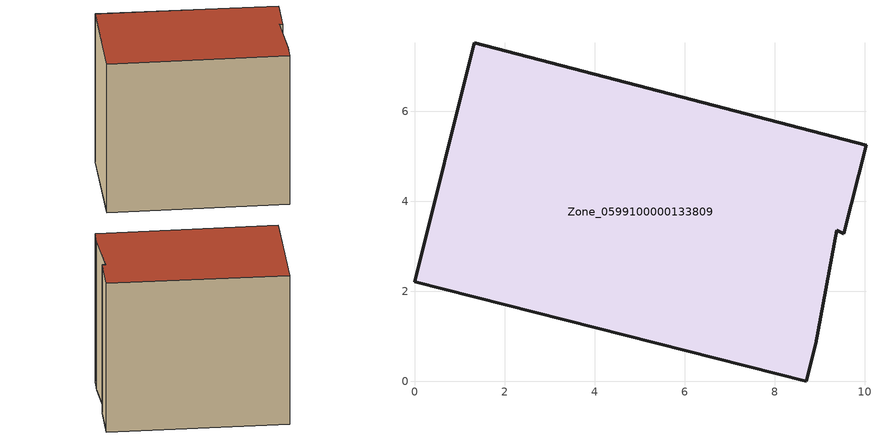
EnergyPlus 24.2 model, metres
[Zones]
Zone_0599100000133809
 floor ground (C_G): 8.91,0.84 8.7,0 0,2.21 1.33,7.52 10.03,5.24 9.53,3.27 9.38,3.36 z0
 wall outside (C_F): 9.38,3.36 9.53,3.27 10.03,5.24 1.33,7.52 0,2.21 8.7,0 8.91,0.84 9.38,3.36 z0:8.13
 roof outside (C_R): 8.7,0 8.91,0.84 9.38,3.36 9.53,3.27 10.03,5.24 1.33,7.52 0,2.21 z8.13
[BUILDING]
Pand.0599100000133809: North Axis=0; Terrain=City; Loads Convergence Tolerance Value=0.04; Temperature Convergence Tolerance Value=0.4; Solar Distribution=FullExterior; Maximum Number of Warmup Days=25; Minimum Number of Warmup Days=1
[Site:Location]
Rotterdam.The.Hague.AP_ZH_NLD Design_Conditions: Latitude=51.96; Longitude=4.45; Time Zone=1; Elevation=-4.5
[SITE:GROUNDTEMPERATURE:BUILDINGSURFACE]
18, 18, 18, 18, 18, 18, 18, 18, 18, 18, 18, 18
[MATERIAL] Thermal Absorptance=0.9; Solar Absorptance=0.7; Visible Absorptance=0.7
Name | Roughness | Thickness | Conductivity | Density | Specific Heat
G.TI.1975-1991 | MediumSmooth | 0.15 | 0.288461 | 540 | 1210
F.TI.1975-1991 | Rough | 0.3 | 0.230769 | 1920 | 840
R.TI.1975-1991 | MediumRough | 0.2 | 0.153846 | 1500 | 1000
[CONSTRUCTION]
C_G: G.TI.1975-1991
C_F: F.TI.1975-1991
C_R: R.TI.1975-1991
[ZONE]
Zone_0599100000133809: Type=1; Multiplier=1; Ceiling Height=Autocalculate; Volume=Autocalculate; Floor Area=autocalculate; Part of Total Floor Area=Yes
[ZONEINFILTRATION:DESIGNFLOWRATE]
Infil_Zone_0599100000133809: Zone or ZoneList or Space or SpaceList=Zone_0599100000133809; Schedule=AlwaysOn; Design Flow Rate Calculation Method=Flow/Area; Flow Rate per Floor Area=0.003; Constant Term Coefficient=1; Temperature Term Coefficient=0; Velocity Term Coefficient=0; Velocity Squared Term Coefficient=0
[HVACTEMPLATE:ZONE:IDEALLOADSAIRSYSTEM]
Zone_0599100000133809: Maximum Heating Supply Air Temperature=50; Minimum Cooling Supply Air Temperature=13; Maximum Heating Supply Air Humidity Ratio=0.0156; Minimum Cooling Supply Air Humidity Ratio=0.0077; Heating Limit=NoLimit; Cooling Limit=NoLimit; Dehumidification Control Type=ConstantSensibleHeatRatio; Cooling Sensible Heat Ratio=0.7; Dehumidification Setpoint=60; Humidification Control Type=None; Humidification Setpoint=30; Outdoor Air Method=None; Outdoor Air Flow Rate per Person=0.00944; Outdoor Air Flow Rate per Zone Floor Area=0; Outdoor Air Flow Rate per Zone=0; Demand Controlled Ventilation Type=None; Outdoor Air Economizer Type=NoEconomizer; Heat Recovery Type=None; Sensible Heat Recovery Effectiveness=0.7; Latent Heat Recovery Effectiveness=0.65
[ZONECONTROL:THERMOSTAT]
ThermostatControl_Zone_0599100000133809: Zone or ZoneList=Zone_0599100000133809; Control Type Schedule=DualSetpointControlType; Control 1=Thermostat_Zone_0599100000133809; Temperature Difference Between Cutout And Setpoint=0
[THERMOSTATSETPOINT:DUALSETPOINT]
Thermostat_Zone_0599100000133809: Heating Setpoint Temperature Schedule=HeatingSetpoint_Zone_0599100000133809; Cooling Setpoint Temperature Schedule=CoolingSetpoint_Zone_0599100000133809
[SCHEDULE:COMPACT]
HeatingSetpoint_Zone_0599100000133809: Through: 12/31, For: AllDays, Until: 24:00, 21
CoolingSetpoint_Zone_0599100000133809: Through: 12/31, For: AllDays, Until: 24:00, 24
DualSetpointControlType: Through: 12/31, For: AllDays, Until: 24:00, 4
AlwaysOn: Through: 12/31, For: AllDays, Until: 24:00, 1
